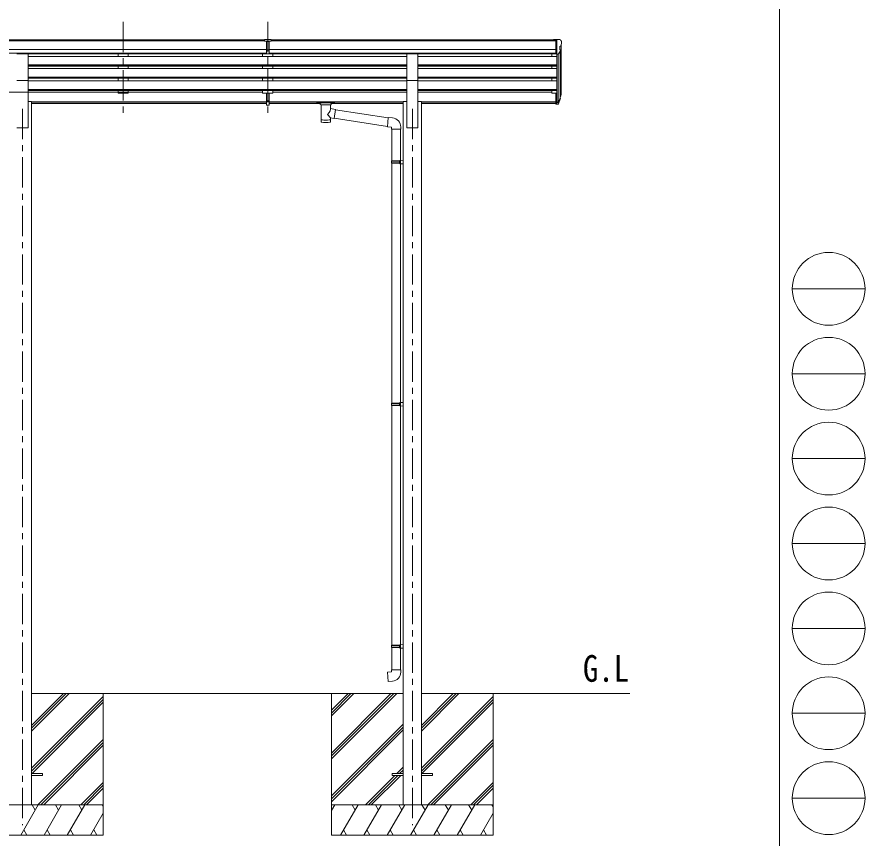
# Model space of a CAD drawing. Units: millimetres at full size, sheet at 1:30; details may follow other scales. Extents: x -8432 to 8432, y -5820 to 5820.
# Drawn here: x 4234 to 8432, y -3767 to 295 of the extents above; entities that cross this region are included whole.
import ezdxf
from ezdxf.enums import TextEntityAlignment as Align

# ---------------------------------------------------------------- set-up
doc = ezdxf.new("R2010")
doc.units = ezdxf.units.MM
doc.header["$LTSCALE"] = 30
doc.linetypes.add('CHAIN1', pattern=[8, 5, -1, 1, -1])
for name, color, linetype, lineweight in [('0-0_0', 7, 'Continuous', 9), ('0-1_本体', 5, 'CHAIN1', 9), ('0-3_ELV2', 4, 'Continuous', 9), ('0-9_OUTLINE', 7, 'Continuous', 9), ('F-0_240', 7, 'Continuous', 9)]:
    doc.layers.add(name, color=color, linetype=linetype, lineweight=lineweight)
doc.layers.add('0-7_SHAPE', color=7, linetype='Continuous')
doc.styles.add('ＭＳ ゴシック', font='')
doc.styles.get('ＭＳ ゴシック').set_extended_font_data('MS Gothic')

msp = doc.modelspace()

# ---------------------------------------------------------------- linework, layer by layer
at = {"layer": '0-0_0'}
for p, q in [((4306.37, -3238.56), (4492, -3052.93)), ((4306.37, -3224.42), (4477.86, -3052.93)), ((4306.37, -3210.27), (4463.72, -3052.93)), ((4306.37, -3052.93), (6145.97, -3052.93)), ((4661.17, -3052.93), (4661.17, -3752.93)), ((5791.17, -3052.93), (5791.17, -3752.93)), ((5791.17, -3347.11), (6085.35, -3052.93)), ((5791.17, -3361.25), (6099.49, -3052.93)), ((5791.17, -3375.39), (6113.63, -3052.93)), ((5791.17, -3163.26), (5901.5, -3052.93)), ((5791.17, -3149.12), (5887.36, -3052.93)), ((5791.17, -3134.98), (5873.22, -3052.93)), ((6236.37, -3052.93), (7267.17, -3052.93)), ((6236.37, -3238.56), (6422, -3052.93)), ((6236.37, -3224.42), (6407.86, -3052.93)), ((6236.37, -3210.27), (6393.72, -3052.93)), ((6591.17, -3052.93), (6591.17, -3752.93)), ((4306.37, -3422.4), (4661.17, -3067.61)), ((4306.37, -3436.55), (4661.17, -3081.75)), ((4308.63, -3448.43), (4661.17, -3095.89)), ((6236.37, -3422.4), (6591.17, -3067.61)), ((6236.37, -3436.55), (6591.17, -3081.75)), ((6238.63, -3448.43), (6591.17, -3095.89)), ((5791.17, -3559.24), (6145.97, -3204.44)), ((5791.17, -3573.38), (6145.97, -3218.58)), ((5791.17, -3587.52), (6145.97, -3232.72)), ((4337.98, -3602.93), (4661.17, -3279.74)), ((4352.12, -3602.93), (4661.17, -3293.88)), ((4366.26, -3602.93), (4661.17, -3308.02)), ((6267.98, -3602.93), (6591.17, -3279.74)), ((6282.12, -3602.93), (6591.17, -3293.88)), ((6296.26, -3602.93), (6591.17, -3308.02)), ((6114.11, -3448.43), (6145.97, -3416.57)), ((6128.25, -3448.43), (6145.97, -3430.71)), ((5959.61, -3602.93), (6105.11, -3457.43)), ((5973.75, -3602.93), (6119.25, -3457.43)), ((5987.89, -3602.93), (6133.39, -3457.43)), ((6142.39, -3448.43), (6145.97, -3444.86)), ((4550.11, -3602.93), (4661.17, -3491.87)), ((4564.25, -3602.93), (4661.17, -3506.01)), ((4578.39, -3602.93), (4661.17, -3520.16)), ((6480.11, -3602.93), (6591.17, -3491.87)), ((6494.25, -3602.93), (6591.17, -3506.01)), ((6508.39, -3602.93), (6591.17, -3520.16)), ((4661.17, -3602.93), (3861.17, -3602.93)), ((4252.32, -3752.93), (4338.93, -3602.93)), ((4323.93, -3628.91), (4308.93, -3602.93)), ((4367.8, -3752.93), (4454.4, -3602.93)), ((4439.4, -3628.91), (4424.4, -3602.93)), ((4483.27, -3752.93), (4569.87, -3602.93)), ((4539.87, -3602.93), (4554.87, -3628.91)), ((4655.34, -3602.93), (4661.17, -3613.03)), ((6591.17, -3602.93), (5791.17, -3602.93)), ((5791.17, -3630.43), (5807.05, -3602.93)), ((5835.91, -3752.93), (5922.52, -3602.93)), ((5907.52, -3628.91), (5892.52, -3602.93)), ((5951.38, -3752.93), (6037.99, -3602.93)), ((6022.99, -3628.91), (6007.98, -3602.93)), ((6066.85, -3752.93), (6153.46, -3602.93)), ((6138.46, -3628.91), (6123.46, -3602.93)), ((6182.32, -3752.93), (6268.93, -3602.93)), ((6253.93, -3628.91), (6238.93, -3602.93)), ((6297.8, -3752.93), (6384.4, -3602.93)), ((6369.4, -3628.91), (6354.4, -3602.93)), ((6413.27, -3752.93), (6499.87, -3602.93)), ((6469.87, -3602.93), (6484.87, -3628.91)), ((6585.34, -3602.93), (6591.17, -3613.03)), ((4598.73, -3752.93), (4661.17, -3644.79)), ((6528.73, -3752.93), (6591.17, -3644.79)), ((4267.32, -3726.95), (4282.32, -3752.93)), ((4382.79, -3726.95), (4397.79, -3752.93)), ((4498.26, -3726.95), (4513.26, -3752.93)), ((4613.73, -3726.95), (4628.73, -3752.93)), ((5850.91, -3726.95), (5865.91, -3752.93)), ((5966.38, -3726.95), (5981.38, -3752.93)), ((6081.85, -3726.95), (6096.85, -3752.93)), ((6197.32, -3726.95), (6212.32, -3752.93)), ((6312.79, -3726.95), (6327.79, -3752.93)), ((6428.26, -3726.95), (6443.26, -3752.93)), ((6543.73, -3726.95), (6558.73, -3752.93)), ((3861.17, -3752.93), (4661.17, -3752.93)), ((5791.17, -3752.93), (6591.17, -3752.93))]:
    msp.add_line(p, q, dxfattribs=at)
at = {"layer": '0-1_本体'}
for p, q in [((4759.17, 271.48), (4759.17, -206.04)), ((5475.17, 271.48), (5475.17, -206.04)), ((4261.17, -159.36), (4261.17, -3702.93)), ((6191.17, -159.36), (6191.17, -3702.93))]:
    msp.add_line(p, q, dxfattribs=at)
at = {"layer": '0-3_ELV2'}
for p, q in [((5458.67, 182.35), (-246.33, 182.35)), ((5458.67, 177.13), (-246.33, 177.13)), ((5458.67, 175.92), (5458.67, 183.76)), ((5458.67, 175.92), (5468.67, 175.92)), ((5475.17, 175.1), (5468.67, 175.5)), ((5468.67, 173.92), (5481.67, 173.92)), ((5481.67, 175.44), (5475.17, 175.12)), ((5481.67, 112.29), (5481.67, 177.57)), ((6900.67, 182.35), (5491.67, 182.35)), ((6900.67, 177.13), (5491.67, 177.13)), ((6900.67, 183.95), (6890.67, 183.86)), ((6890.67, 182.35), (6890.67, 183.86)), ((6900.67, 111.97), (6900.67, 183.95)), ((6919.17, 183.95), (6900.67, 183.95)), ((6907.17, 110.97), (6907.17, 183.95)), ((6919.17, 183.95), (6921.5, 183.81)), ((6922.26, 183.38), (6926.33, 177.58)), ((6929.17, 174.58), (6929.17, 173.95)), ((5468.67, 133.6), (-246.33, 133.6)), ((5468.67, 132.4), (5475.17, 132.24)), ((5475.17, 132.24), (5481.67, 132.4)), ((6900.67, 133.6), (5481.67, 133.6)), ((6914.79, 112.78), (6923.8, 128.37)), ((6921.17, 149.44), (6921.17, 133.16)), ((6926.64, 152.77), (6921.32, 149.7)), ((6927.17, 153.38), (6927.17, -81.29)), ((5468.67, 115.75), (-246.33, 115.75)), ((4233.67, 113.32), (4288.67, 113.32)), ((4288.67, -18.48), (4288.67, 113.32)), ((5468.67, 112.4), (4288.67, 112.4)), ((4288.67, 99.99), (6163.67, 99.99)), ((4734.17, 112.5), (4734.17, 99.99)), ((4784.17, 112.5), (4784.17, 100.09)), ((5450.17, 112.5), (5450.17, 99.99)), ((5468.67, 113.35), (5475.17, 112.96)), ((5475.17, 112.96), (5481.67, 113.35)), ((5475.17, 99.99), (5475.17, 52.3)), ((6900.67, 115.75), (5481.67, 115.75)), ((6163.67, 112.4), (5481.67, 112.4)), ((5500.17, 112.5), (5500.17, 100.09)), ((6163.67, -18.48), (6163.67, 113.32)), ((6163.67, 113.32), (6218.67, 113.32)), ((6218.67, -18.48), (6218.67, 113.32)), ((6900.67, 112.4), (6218.67, 112.4)), ((6218.67, 99.99), (6907.17, 99.99)), ((6882.17, 112.5), (6882.17, 99.99)), ((6900.67, 111.97), (6907.17, 111.97)), ((6907.17, 110.97), (6912.38, 111.29)), ((6907.17, 110.97), (6907.17, -81.65)), ((6913.17, 111.44), (6913.18, -126.43)), ((6922.2, 125.6), (6922.2, -108)), ((4288.67, 58.11), (6163.67, 58.11)), ((4288.67, 56.62), (6163.67, 56.62)), ((4288.67, 52.3), (6163.67, 52.3)), ((4734.17, 52.3), (4734.17, 39.44)), ((4784.17, 52.3), (4784.17, 39.44)), ((5450.17, 52.3), (5450.17, 39.44)), ((5500.17, 52.3), (5500.17, 39.44)), ((6218.67, 58.11), (6907.17, 58.11)), ((6218.67, 56.62), (6907.17, 56.62)), ((6218.67, 52.3), (6907.17, 52.3)), ((6882.17, 52.3), (6882.17, 39.44)), ((4288.67, 39.44), (6163.67, 39.44)), ((5475.17, 39.44), (5475.17, -8.25)), ((6218.67, 39.44), (6907.17, 39.44)), ((4233.67, -18.48), (4288.67, -18.48)), ((4288.67, -2.43), (6163.67, -2.43)), ((4288.67, -3.93), (6163.67, -3.93)), ((4288.67, -8.25), (6163.67, -8.25)), ((4288.67, -18.48), (4288.67, -252.93)), ((4288.67, -21.1), (6163.67, -21.1)), ((4734.17, -8.25), (4734.17, -21.01)), ((4784.17, -8.25), (4784.17, -21.1)), ((5450.17, -8.25), (5450.17, -21.01)), ((5475.17, -68.8), (5475.17, -21.1)), ((5500.17, -8.25), (5500.17, -21.1)), ((6163.67, -18.48), (6163.67, -252.93)), ((6163.67, -18.48), (6218.67, -18.48)), ((6218.67, -2.43), (6907.17, -2.43)), ((6218.67, -3.93), (6907.17, -3.93)), ((6218.67, -8.25), (6907.17, -8.25)), ((6218.67, -18.48), (6218.67, -252.93)), ((6218.67, -21.1), (6907.17, -21.1)), ((6882.17, -8.25), (6882.17, -21.1)), ((4288.67, -77.34), (4018.17, -77.34)), ((5450.17, -77.34), (4068.17, -77.34)), ((4288.67, -62.98), (6163.67, -62.98)), ((4288.67, -64.48), (6163.67, -64.48)), ((4288.67, -68.8), (6163.67, -68.8)), ((4734.17, -68.8), (4734.17, -82.28)), ((4784.17, -82.28), (4734.17, -82.28)), ((4784.17, -68.8), (4784.17, -82.28)), ((5450.17, -68.8), (5450.17, -82.28)), ((5500.17, -82.28), (5450.17, -82.28)), ((5468.67, -142.01), (5468.67, -82.28)), ((5481.67, -142.01), (5481.67, -82.28)), ((5500.17, -68.8), (5500.17, -82.28)), ((6163.67, -77.34), (5500.17, -77.34)), ((6218.67, -62.98), (6907.17, -62.98)), ((6218.67, -64.48), (6907.17, -64.48)), ((6218.67, -68.8), (6907.17, -68.8)), ((6882.17, -77.34), (6218.67, -77.34)), ((6882.17, -68.8), (6882.17, -82.28)), ((6882.17, -82.28), (6900.67, -82.28)), ((6900.67, -81.65), (6900.67, -135.69)), ((6900.67, -81.65), (6907.17, -81.65)), ((6907.17, -81.65), (6907.17, -136.43)), ((4306.37, -123.93), (4288.67, -123.93)), ((4306.37, -123.93), (4306.37, -3602.93)), ((4306.37, -124.36), (5468.67, -124.36)), ((4306.37, -125.75), (5468.67, -125.75)), ((5468.67, -119.77), (5481.67, -119.77)), ((5468.67, -125.17), (5481.67, -125.17)), ((5481.67, -124.36), (6145.97, -124.36)), ((5481.67, -125.75), (6145.97, -125.75)), ((6145.97, -123.93), (6145.97, -3602.93)), ((6145.97, -123.93), (6163.67, -123.93)), ((6236.37, -123.93), (6218.67, -123.93)), ((6236.37, -123.93), (6236.37, -3602.93)), ((6236.37, -124.36), (6900.67, -124.36)), ((6236.37, -125.75), (6900.67, -125.75)), ((6900.67, -121.78), (6907.17, -121.78)), ((6913.6, -126.01), (6921.36, -110.6)), ((6922.8, -110.96), (6914.61, -127.14)), ((6923.42, -111.52), (6914.61, -135.07)), ((6925.47, -94.46), (6922.2, -101.53)), ((6926.07, -95.84), (6922.2, -103.79)), ((6923.76, -107.12), (6923.42, -111.52)), ((5468.67, -133.44), (4306.37, -133.44)), ((5468.67, -140.95), (5475.17, -141.34)), ((5475.17, -141.34), (5481.67, -140.95)), ((5735.67, -133.44), (5481.67, -133.44)), ((6145.97, -133.44), (5789.67, -133.44)), ((6900.67, -133.44), (6236.37, -133.44)), ((6900.67, -126.66), (6907.17, -126.66)), ((6900.67, -135.69), (6907.17, -135.69)), ((6907.17, -126.68), (6912.3, -126.68)), ((6907.17, -128.49), (6912.01, -128.49)), ((6907.17, -136.43), (6912.01, -136.43)), ((4233.67, -252.93), (4288.67, -252.93)), ((6163.67, -252.93), (6218.67, -252.93)), ((4306.37, -3448.43), (4361.17, -3448.43)), ((4306.37, -3457.43), (4361.17, -3457.43)), ((4361.17, -3448.43), (4361.17, -3457.43)), ((6091.17, -3448.43), (6091.17, -3457.43)), ((6145.97, -3448.43), (6091.17, -3448.43)), ((6145.97, -3457.43), (6091.17, -3457.43)), ((6291.17, -3448.43), (6236.37, -3448.43)), ((6291.17, -3457.43), (6236.37, -3457.43)), ((6291.17, -3448.43), (6291.17, -3457.43))]:
    msp.add_line(p, q, dxfattribs=at)
for points in [[(5458.67, 183.76), (5476.67, 183.92), (5491.67, 183.79)], [(5481.67, 112.29), (5475.17, 111.89), (5468.67, 112.29), (5468.67, 177.63)], [(5481.67, 175.96), (5491.67, 176.05), (5491.67, 183.79)], [(5481.67, 131.3), (5478.41, 131.21), (5475.17, 131.13), (5471.93, 131.21), (5468.67, 131.3)], [(5481.67, -142.01), (5475.17, -142.41), (5468.67, -142.01)]]:
    msp.add_lwpolyline(points, dxfattribs=at)
for centre, radius, start, end in [((6921.44, 182.81), 1, 35, 86.5), ((6926.17, 174.58), 3, 0, 87), ((6727.17, 173.95), 202, 355.05096, 0), ((6921.47, 149.44), 0.3, 120, 180), ((6921.47, 133.16), 0.3, 180, 265.2833), ((6921.2, 129.87), 3, 330, 85.2833), ((6922.26, 157.14), 6.18, 315.00103, 354.2965), ((6912.19, 114.28), 3, 273.5, 330), ((6896.58, -84.97), 30.41, 341.80266, 352.8448), ((6897.99, -86.73), 29.53, 342.01856, 353.49194)]:
    msp.add_arc(centre, radius, start, end, dxfattribs=at)
for centre, major_axis, ratio, start_param, end_param in [((5499.74, 173.61), (24.57, -1.51), 0.121868, 3.1422238, 3.1491027), ((6839.31, -80.48), (-87.93, 4.42), 0.541684, 3.060334, 3.2172517), ((6838.52, -87.16), (89.06, 1.43), 0.57596, 6.1985533, 6.3701348), ((6837.25, -87.06), (88.05, 0), 0.90356, 5.9828017, 6.0168888), ((6922.46, -107.12), (-1.3, 0), 0.90356, 2.9359903, 4.9130961), ((6836.54, -90.93), (89.07, 0), 0.90356, 6.0316505, 6.077583), ((6912.01, -125.78), (3, 0), 0.90356, 4.712389, 5.7595865), ((6912.01, -133.71), (-3, 0), 0.90356, 1.5707963, 2.6179939), ((6912.3, -125.33), (1.5, 0), 0.90356, 4.712389, 5.7595865)]:
    msp.add_ellipse(centre, major_axis=major_axis, ratio=ratio, start_param=start_param, end_param=end_param, dxfattribs=at)
at = {"layer": '0-9_OUTLINE'}
for p, q in [((5721.17, -125.87), (5804.17, -125.87)), ((5719.17, -126.53), (5719.17, -132.29)), ((5721.17, -128.04), (5804.17, -128.04)), ((5721.17, -132.95), (5735.67, -132.95)), ((5735.67, -138.6), (5735.67, -132.05)), ((5739.77, -139.52), (5739.75, -224.96)), ((5810.79, -162.17), (5785.56, -158.25)), ((5785.57, -158.26), (5785.57, -139.52)), ((5789.67, -138.6), (5789.67, -132.05)), ((5789.67, -132.95), (5804.17, -132.95)), ((5810.79, -162.17), (5803.77, -207.43)), ((5806.17, -126.53), (5806.17, -132.29)), ((6071.78, -204.72), (5810.47, -164.18)), ((5785.59, -224.96), (5785.56, -204.29)), ((5785.56, -204.6), (5803.77, -207.43)), ((6068.11, -246.65), (5804.04, -205.68)), ((6092.78, -204.68), (6071.94, -202.86)), ((6133.86, -260.42), (6133.86, -249.51)), ((6087.86, -260.42), (6133.86, -260.42)), ((6089.97, -260.42), (6089.97, -417)), ((6131.97, -260.42), (6131.97, -414.44)), ((6087.97, -419), (6088.97, -417)), ((6087.97, -419), (6131.97, -419)), ((6087.97, -419), (6087.97, -427)), ((6088.97, -417), (6131.97, -417)), ((6127.49, -419), (6127.06, -417)), ((6129.97, -414.5), (6145.97, -414.03)), ((6129.97, -416.5), (6129.97, -414.5)), ((6129.97, -416.5), (6131.97, -416.5)), ((6145.97, -414.03), (6145.97, -431.97)), ((6087.97, -427), (6131.97, -427)), ((6087.97, -427), (6088.97, -429)), ((6088.97, -429), (6131.97, -429)), ((6089.97, -429), (6089.97, -1615.18)), ((6129.97, -431.5), (6129.97, -429.5)), ((6129.97, -431.5), (6145.97, -431.97)), ((6131.97, -431.56), (6131.97, -1612.63)), ((6087.97, -1617.18), (6088.97, -1615.18)), ((6087.97, -1617.18), (6131.97, -1617.18)), ((6087.97, -1617.18), (6087.97, -1625.18)), ((6087.97, -1625.18), (6131.97, -1625.18)), ((6087.97, -1625.18), (6088.97, -1627.18)), ((6088.97, -1615.18), (6131.97, -1615.18)), ((6088.97, -1627.18), (6131.97, -1627.18)), ((6089.97, -1627.18), (6089.97, -2813.37)), ((6127.49, -1617.18), (6127.06, -1615.18)), ((6129.97, -1612.68), (6145.97, -1612.21)), ((6129.97, -1614.68), (6129.97, -1612.68)), ((6129.97, -1614.68), (6131.97, -1614.68)), ((6129.97, -1629.68), (6129.97, -1627.68)), ((6129.97, -1629.68), (6145.97, -1630.15)), ((6131.97, -1629.74), (6131.97, -2810.81)), ((6145.97, -1612.21), (6145.97, -1630.15)), ((6129.97, -2810.87), (6145.97, -2810.4)), ((6129.97, -2812.87), (6129.97, -2810.87)), ((6145.97, -2810.4), (6145.97, -2828.34)), ((6087.97, -2815.37), (6088.97, -2813.37)), ((6087.97, -2815.37), (6131.97, -2815.37)), ((6087.97, -2815.37), (6087.97, -2823.37)), ((6087.97, -2823.37), (6131.97, -2823.37)), ((6087.97, -2823.37), (6088.97, -2825.37)), ((6088.97, -2813.37), (6131.97, -2813.37)), ((6088.97, -2825.37), (6131.97, -2825.37)), ((6089.97, -2825.37), (6089.97, -2935.37)), ((6127.49, -2815.37), (6127.06, -2813.37)), ((6129.97, -2812.87), (6131.97, -2812.87)), ((6129.97, -2827.87), (6129.97, -2825.87)), ((6129.97, -2827.87), (6145.97, -2828.34)), ((6131.97, -2827.93), (6131.97, -2935.37)), ((6087.97, -2935.37), (6133.97, -2935.37)), ((6087.97, -2945.37), (6087.97, -2935.37)), ((6133.97, -2935.37), (6133.97, -2946.29))]:
    msp.add_line(p, q, dxfattribs=at)
for points in [[(5719.17, -126.53), (5719.21, -126.33), (5719.29, -126.2), (5719.39, -126.1), (5719.49, -126.04), (5719.61, -126), (5719.9, -125.94), (5720.39, -125.89), (5720.93, -125.87), (5721.17, -125.87)], [(5804.17, -125.87), (5804.52, -125.87), (5805.05, -125.9), (5805.5, -125.95), (5805.8, -126.02), (5805.97, -126.12), (5806.09, -126.26), (5806.16, -126.44), (5806.17, -126.53)], [(5719.17, -132.29), (5719.21, -132.48), (5719.29, -132.62), (5719.39, -132.71), (5719.49, -132.77), (5719.61, -132.82), (5719.9, -132.88), (5720.39, -132.93), (5720.93, -132.95), (5721.17, -132.95)], [(5804.17, -132.95), (5804.52, -132.95), (5805.05, -132.92), (5805.5, -132.87), (5805.8, -132.79), (5805.97, -132.69), (5806.09, -132.56), (5806.16, -132.38), (5806.17, -132.29)], [(6071.94, -202.86), (6067.93, -248.68), (6087.86, -250.42), (6087.86, -260.42)], [(6127.49, -419), (6127.49, -427), (6127.06, -429)], [(6129.97, -429.5), (6131.97, -429.5), (6131.97, -416.5)], [(6127.49, -1617.18), (6127.49, -1625.18), (6127.06, -1627.18)], [(6129.97, -1627.68), (6131.97, -1627.68), (6131.97, -1614.68)], [(6127.49, -2815.37), (6127.49, -2823.37), (6127.06, -2825.37)], [(6129.97, -2825.87), (6131.97, -2825.87), (6131.97, -2812.87)], [(6092.89, -2991.12), (6072.05, -2992.94), (6068.04, -2947.12), (6087.97, -2945.37)]]:
    msp.add_lwpolyline(points, dxfattribs=at)
for centre, start, end in [((6088.86, -249.51), 0, 85), ((6088.97, -2946.29), 275, 0)]:
    msp.add_arc(centre, 45, start, end, dxfattribs=at)
for centre, major_axis, ratio, start_param, end_param in [((5721.17, -128.26), (2, 0), 0.109601, 3.1415927, 4.712389), ((5762.67, -138.51), (27.06, 0), 0.069685, 3.1415927, 6.2831853), ((5762.67, -132.05), (27, 0), 0.070066, 6.2831853, 9.424778), ((5762.66, -184.79), (-22.81, -26.62), 0.234429, 1.6855472, 3.1268519), ((5773.67, -136.03), (16, 0), 0.361356, 6.2636979, 6.2831853), ((5804.17, -128.26), (2, 0), 0.109601, 4.712389, 6.2831853), ((5765.22, -182.15), (20.32, -22.25), 0.045535, 0.0389954, 1.3075346), ((5762.67, -224.96), (22.92, 0), 0.101955, 3.1415499, 6.2833984), ((5762.67, -212.52), (22.91, 0), 0.122865, 3.1415927, 6.2831853)]:
    msp.add_ellipse(centre, major_axis=major_axis, ratio=ratio, start_param=start_param, end_param=end_param, dxfattribs=at)
at = {"layer": 'F-0_240', "color": 5}
msp.add_line((8007.94, 5820), (8007.94, -5820), dxfattribs=at)
at = {"layer": 'F-0_240', "color": 4}
for p, q in [((8072.06, -1050), (8432.06, -1050)), ((8072.06, -1470), (8432.06, -1470)), ((8072.06, -1890), (8432.06, -1890)), ((8072.06, -2310), (8432.06, -2310)), ((8072.06, -2730), (8432.06, -2730)), ((8072.06, -3150), (8432.06, -3150)), ((8072.06, -3570), (8432.06, -3570))]:
    msp.add_line(p, q, dxfattribs=at)
for centre in [(8252.05, -1050), (8252.05, -1470), (8252.05, -1890), (8252.05, -2310), (8252.05, -2730), (8252.05, -3150), (8252.05, -3570)]:
    msp.add_circle(centre, 180, dxfattribs=at)

# ---------------------------------------------------------------- texts
at = {"layer": '0-7_SHAPE', "style": 'ＭＳ ゴシック', "width": 0.85}
msp.add_text('G.L', height=132, dxfattribs=at).set_placement((7035.55, -3033.75), align=Align.BOTTOM_LEFT)

doc.saveas('drawing.dxf')
